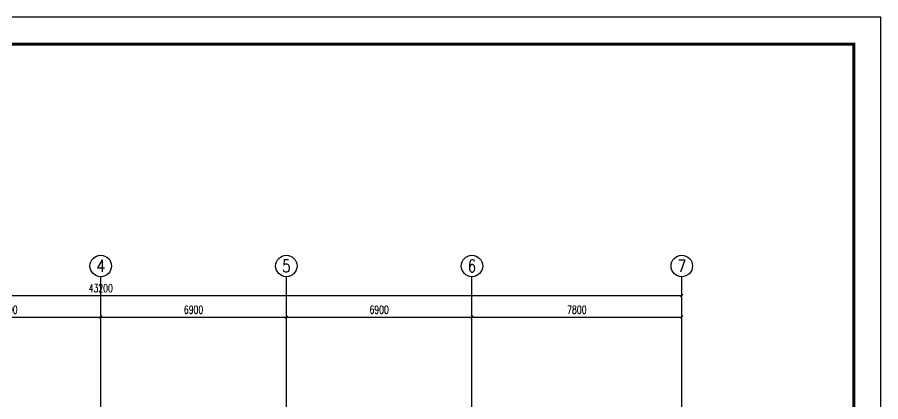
# Model space of a CAD drawing. Extents: x -404739 to -342866, y 27484 to 252481.
# Drawn here: x -375849 to -343750, y 146278 to 160571 of the extents above; entities that cross this region are included whole.
import ezdxf
from ezdxf.enums import TextEntityAlignment as Align

# ---------------------------------------------------------------- set-up
doc = ezdxf.new("R2010")
doc.units = 0
doc.header["$LTSCALE"] = 1000
doc.header["$MEASUREMENT"] = 0
doc.linetypes.add('DOTE', pattern=[2.42, 2, -0.2, 0.02, -0.2])
for name, color, linetype in [('AXIS', 3, 'Continuous'), ('AXIS_TEXT', 7, 'Continuous'), ('DOTE', 1, 'DOTE'), ('PUB_TITLE', 4, 'Continuous')]:
    doc.layers.add(name, color=color, linetype=linetype)
doc.styles.add('_TCH_AXIS', font='COMPLEX', dxfattribs={"bigfont": 'GBCBIG'})
doc.styles.add('_TCH_DIM_T3', font='SIMPLEX', dxfattribs={"width": 0.705882, "bigfont": 'GBCBIG'})
doc.styles.add('COMPLEX', font='COMPLEX')
doc.dimstyles.new('_TCH_ARCH&&100', dxfattribs={"dimtxt": 297.5, "dimasz": 100, "dimexe": 250, "dimexo": 300, "dimgap": 126.25, "dimtad": 1, "dimdec": 0, "dimzin": 0, "dimdsep": 46, "dimtxsty": '_TCH_DIM_T3', "dimblk": 'ARCHTICK', "dimcen": 0.09, "dimclrt": 7, "dimazin": 2, "dimtfac": 1, "dimtdec": 0, "dimtix": 1, "dimtmove": 2, "dimatfit": 3, "dimfxl": 1, "dimtolj": 1, "dimtzin": 0, "dimarcsym": 0})

# ---------------------------------------------------------------- blocks, each defined once
blk = doc.blocks.new('_ArchTick')
at = {"color": 0, "linetype": 'ByBlock', "const_width": 0.4}
blk.add_lwpolyline([(-0.5, -0.5), (0.5, 0.5)], dxfattribs=at)
blk = doc.blocks.new('*D130')
at = {"layer": 'AXIS', "color": 0, "lineweight": -2, "transparency": 16777216}
for p, q in [((-379646, 147225), (-379646, 149675)), ((-372746, 147225), (-372746, 149675)), ((-379646, 149425), (-372746, 149425))]:
    blk.add_line(p, q, dxfattribs=at)
at = {"layer": 'Defpoints', "color": 0, "transparency": 16777216}
for p in [(-372746, 149425), (-379646, 146925), (-372746, 146925)]:
    blk.add_point(p, dxfattribs=at)
at = {"layer": 'AXIS', "color": 0, "lineweight": -2, "transparency": 16777216, "xscale": 100, "yscale": 100, "zscale": 100, "rotation": 180}
blk.add_blockref('_ArchTick', (-379646, 149425), dxfattribs=at)
at = {"layer": 'AXIS', "color": 0, "lineweight": -2, "transparency": 16777216, "xscale": 100, "yscale": 100, "zscale": 100}
blk.add_blockref('_ArchTick', (-372746, 149425), dxfattribs=at)
at = {"layer": 'AXIS', "color": 7, "transparency": 16777216, "insert": (-376196, 149700), "char_height": 297.5, "attachment_point": 5, "style": '_TCH_DIM_T3'}
blk.add_mtext('\\A1;6900', dxfattribs=at)
blk = doc.blocks.new('*D131')
at = {"layer": 'AXIS', "color": 0, "lineweight": -2, "transparency": 16777216}
for p, q in [((-372746, 147225), (-372746, 149675)), ((-365846, 147225), (-365846, 149675)), ((-372746, 149425), (-365846, 149425))]:
    blk.add_line(p, q, dxfattribs=at)
at = {"layer": 'Defpoints', "color": 0, "transparency": 16777216}
for p in [(-365846, 149425), (-372746, 146925), (-365846, 146925)]:
    blk.add_point(p, dxfattribs=at)
at = {"layer": 'AXIS', "color": 0, "lineweight": -2, "transparency": 16777216, "xscale": 100, "yscale": 100, "zscale": 100, "rotation": 180}
blk.add_blockref('_ArchTick', (-372746, 149425), dxfattribs=at)
at = {"layer": 'AXIS', "color": 0, "lineweight": -2, "transparency": 16777216, "xscale": 100, "yscale": 100, "zscale": 100}
blk.add_blockref('_ArchTick', (-365846, 149425), dxfattribs=at)
at = {"layer": 'AXIS', "color": 7, "transparency": 16777216, "insert": (-369296, 149700), "char_height": 297.5, "attachment_point": 5, "style": '_TCH_DIM_T3'}
blk.add_mtext('\\A1;6900', dxfattribs=at)
blk = doc.blocks.new('*D132')
at = {"layer": 'AXIS', "color": 0, "lineweight": -2, "transparency": 16777216}
for p, q in [((-365846, 147225), (-365846, 149675)), ((-358946, 147225), (-358946, 149675)), ((-365846, 149425), (-358946, 149425))]:
    blk.add_line(p, q, dxfattribs=at)
at = {"layer": 'Defpoints', "color": 0, "transparency": 16777216}
for p in [(-358946, 149425), (-365846, 146925), (-358946, 146925)]:
    blk.add_point(p, dxfattribs=at)
at = {"layer": 'AXIS', "color": 0, "lineweight": -2, "transparency": 16777216, "xscale": 100, "yscale": 100, "zscale": 100, "rotation": 180}
blk.add_blockref('_ArchTick', (-365846, 149425), dxfattribs=at)
at = {"layer": 'AXIS', "color": 0, "lineweight": -2, "transparency": 16777216, "xscale": 100, "yscale": 100, "zscale": 100}
blk.add_blockref('_ArchTick', (-358946, 149425), dxfattribs=at)
at = {"layer": 'AXIS', "color": 7, "transparency": 16777216, "insert": (-362396, 149700), "char_height": 297.5, "attachment_point": 5, "style": '_TCH_DIM_T3'}
blk.add_mtext('\\A1;6900', dxfattribs=at)
blk = doc.blocks.new('*D133')
at = {"layer": 'AXIS', "color": 0, "lineweight": -2, "transparency": 16777216}
for p, q in [((-358946, 147225), (-358946, 149675)), ((-351146, 147225), (-351146, 149675)), ((-358946, 149425), (-351146, 149425))]:
    blk.add_line(p, q, dxfattribs=at)
at = {"layer": 'Defpoints', "color": 0, "transparency": 16777216}
for p in [(-351146, 149425), (-358946, 146925), (-351146, 146925)]:
    blk.add_point(p, dxfattribs=at)
at = {"layer": 'AXIS', "color": 0, "lineweight": -2, "transparency": 16777216, "xscale": 100, "yscale": 100, "zscale": 100, "rotation": 180}
blk.add_blockref('_ArchTick', (-358946, 149425), dxfattribs=at)
at = {"layer": 'AXIS', "color": 0, "lineweight": -2, "transparency": 16777216, "xscale": 100, "yscale": 100, "zscale": 100}
blk.add_blockref('_ArchTick', (-351146, 149425), dxfattribs=at)
at = {"layer": 'AXIS', "color": 7, "transparency": 16777216, "insert": (-355046, 149700), "char_height": 297.5, "attachment_point": 5, "style": '_TCH_DIM_T3'}
blk.add_mtext('\\A1;7800', dxfattribs=at)
blk = doc.blocks.new('*D134')
at = {"layer": 'AXIS', "color": 0, "lineweight": -2, "transparency": 16777216}
for p, q in [((-394346, 147225), (-394346, 150475)), ((-394346, 150225), (-351146, 150225)), ((-351146, 147225), (-351146, 150475))]:
    blk.add_line(p, q, dxfattribs=at)
at = {"layer": 'Defpoints', "color": 0, "transparency": 16777216}
for p in [(-351146, 150225), (-394346, 146925), (-351146, 146925)]:
    blk.add_point(p, dxfattribs=at)
at = {"layer": 'AXIS', "color": 0, "lineweight": -2, "transparency": 16777216, "xscale": 100, "yscale": 100, "zscale": 100, "rotation": 180}
blk.add_blockref('_ArchTick', (-394346, 150225), dxfattribs=at)
at = {"layer": 'AXIS', "color": 0, "lineweight": -2, "transparency": 16777216, "xscale": 100, "yscale": 100, "zscale": 100}
blk.add_blockref('_ArchTick', (-351146, 150225), dxfattribs=at)
at = {"layer": 'AXIS', "color": 7, "transparency": 16777216, "insert": (-372746, 150500), "char_height": 297.5, "attachment_point": 5, "style": '_TCH_DIM_T3'}
blk.add_mtext('\\A1;43200', dxfattribs=at)
blk = doc.blocks.new('_AXISO')
blk.add_circle((0, 0), 0.5)
at = {"layer": 'AXIS_TEXT', "style": 'COMPLEX', "width": 1.041667}
blk.add_attdef('A', text='', height=0.56, dxfattribs=at).set_placement((-0.25, -0.28), (0.25, -0.28), align=Align.FIT)

msp = doc.modelspace()

# ---------------------------------------------------------------- linework, layer by layer
at = {"layer": 'AXIS'}
for p, q in [((-372745.7, 146925), (-372745.7, 150925)), ((-365845.7, 146925), (-365845.7, 150925)), ((-358945.7, 146925), (-358945.7, 150925)), ((-351145.7, 146925), (-351145.7, 150925))]:
    msp.add_line(p, q, dxfattribs=at)
at = {"layer": 'DOTE', "linetype": 'DOTE'}
for p, q in [((-372745.7, 131325), (-372745.7, 146925)), ((-365845.7, 131325), (-365845.7, 146925)), ((-358945.7, 131325), (-358945.7, 146925)), ((-351145.7, 131325), (-351145.7, 146925))]:
    msp.add_line(p, q, dxfattribs=at)
at = {"layer": 'PUB_TITLE'}
msp.add_lwpolyline([(-403150.2, 118570.9), (-343750.2, 118570.9), (-343750.2, 160570.9), (-403150.2, 160570.9)], close=True, dxfattribs=at)
at = {"layer": 'PUB_TITLE', "const_width": 100}
msp.add_lwpolyline([(-400650.2, 119570.9), (-344750.2, 119570.9), (-344750.2, 159570.9), (-400650.2, 159570.9)], close=True, dxfattribs=at)

# ---------------------------------------------------------------- block references
at = {"layer": 'AXIS'}
ref = msp.add_blockref('_AXISO', (-372745.7, 151325), dxfattribs=dict(at, xscale=800, yscale=800, zscale=800))
ref.add_attrib('A', '4', dxfattribs={"layer": 'AXIS_TEXT', "height": 445.4, "style": '_TCH_AXIS'}).set_placement((-372915.4, 151102.3), (-372576, 151102.3), align=Align.FIT)
ref = msp.add_blockref('_AXISO', (-365845.7, 151325), dxfattribs=dict(at, xscale=800, yscale=800, zscale=800))
ref.add_attrib('A', '5', dxfattribs={"layer": 'AXIS_TEXT', "height": 465.9, "style": '_TCH_AXIS'}).set_placement((-366001, 151092), (-365690.4, 151092), align=Align.FIT)
ref = msp.add_blockref('_AXISO', (-358945.7, 151325), dxfattribs=dict(at, xscale=800, yscale=800, zscale=800))
ref.add_attrib('A', '6', dxfattribs={"layer": 'AXIS_TEXT', "height": 465.9, "style": '_TCH_AXIS'}).set_placement((-359101, 151092), (-358790.4, 151092), align=Align.FIT)
ref = msp.add_blockref('_AXISO', (-351145.7, 151325), dxfattribs=dict(at, xscale=800, yscale=800, zscale=800))
ref.add_attrib('A', '7', dxfattribs={"layer": 'AXIS_TEXT', "height": 465.9, "style": '_TCH_AXIS'}).set_placement((-351301, 151092), (-350990.4, 151092), align=Align.FIT)

# ---------------------------------------------------------------- dimensions: what is measured, and where the dimension line sits
for p1, p2, distance, picture, middle in [((-394345.7, 146925), (-351145.7, 146925), 3300, '*D134', (-372745.7, 150500)), ((-379645.7, 146925), (-372745.7, 146925), 2500, '*D130', (-376195.7, 149700)), ((-372745.7, 146925), (-365845.7, 146925), 2500, '*D131', (-369295.7, 149700)), ((-365845.7, 146925), (-358945.7, 146925), 2500, '*D132', (-362395.7, 149700)), ((-358945.7, 146925), (-351145.7, 146925), 2500, '*D133', (-355045.7, 149700))]:
    dim = msp.add_aligned_dim(p1=p1, p2=p2, distance=distance, dimstyle='_TCH_ARCH&&100', dxfattribs=at)
    dim.commit()
    dim.dimension.update_dxf_attribs({"geometry": picture, "text_midpoint": middle})

doc.saveas('drawing.dxf')
